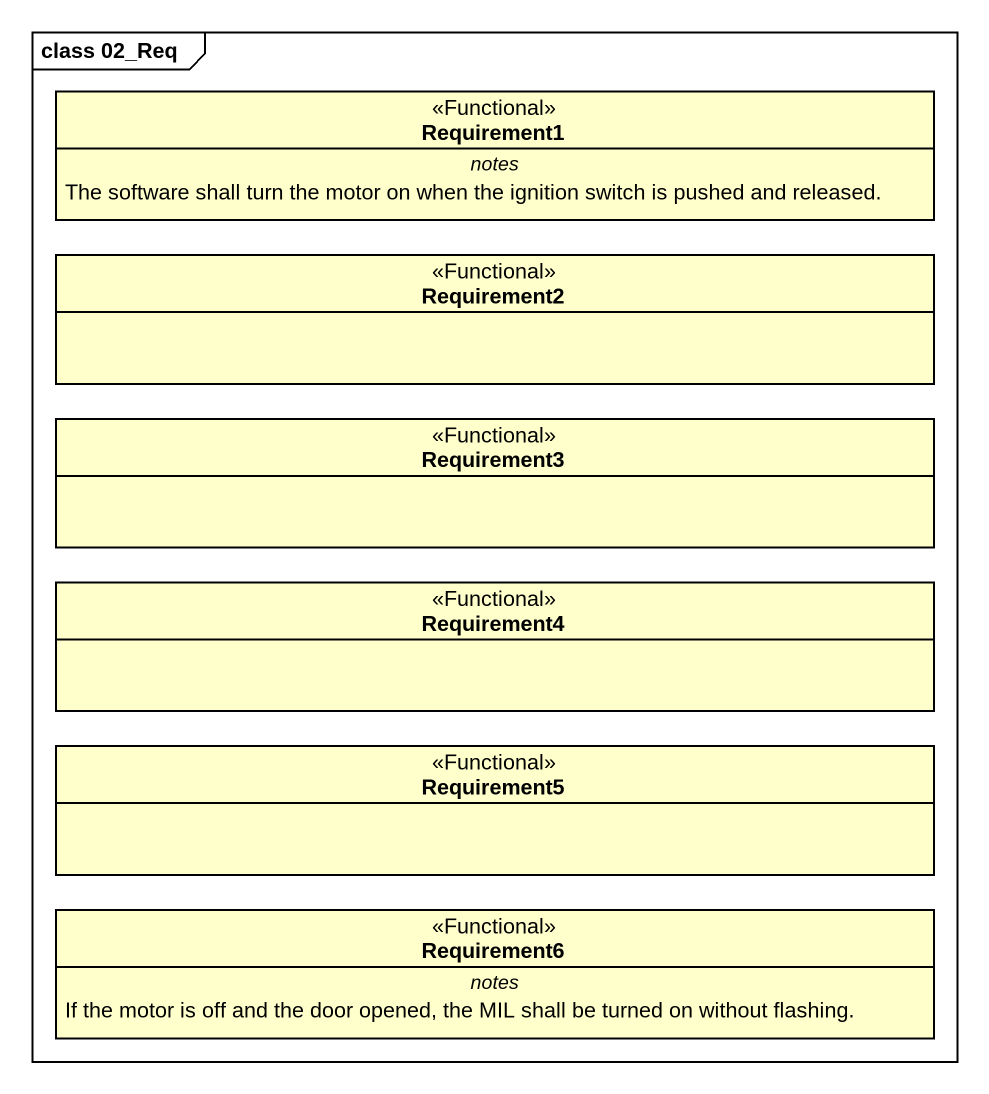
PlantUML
@startuml
mainframe class 02_Req
hide circle
hide empty members
class Requirement1 <<Functional>> {
  -- notes --
  The software shall turn the motor on when the ignition switch is pushed and released.
}
class Requirement2 <<Functional>>
class Requirement3 <<Functional>>
class Requirement4 <<Functional>>
class Requirement5 <<Functional>>
class Requirement6 <<Functional>> {
  -- notes --
  If the motor is off and the door opened, the MIL shall be turned on without flashing.
}
@enduml
